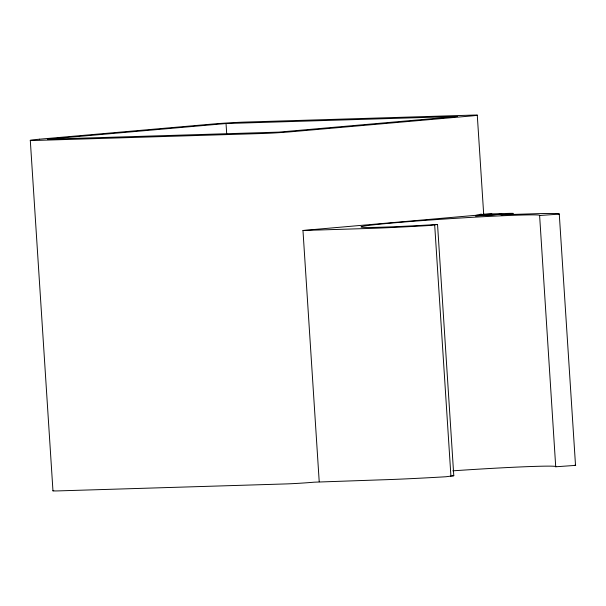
<?xml version="1.0" encoding="UTF-8"?>
<svg xmlns="http://www.w3.org/2000/svg" width="606" height="606" viewBox="0 0 606 606"><rect width="100%" height="100%" fill="white"/><g stroke="black" fill="none" stroke-linecap="round" stroke-linejoin="round"><path stroke-width="0.91" d="M574.859 465.044A109.375 3.053 -3.7 0 1 575.7 465.37L555.717 466.779L539.605 215.388A89.483 2.5 -3.7 0 0 467.188 217.607L461.651 217.94A89.483 2.5 -3.7 0 0 361.191 226.75L361.009 226.917A89.483 2.5 -3.7 0 0 433.426 224.705L437.54 224.455L453.788 475.725L445.925 476.755A109.375 3.053 -3.7 0 1 382.341 479.808L314.12 482.187A19.884 0.553 -3.7 0 1 286.183 483.921L58.956 490.875A26.512 0.742 -3.7 0 1 53.752 490.549M539.469 215.516L559.452 214.107A109.375 3.053 -3.7 0 0 534.522 213.766L500.859 214.797L505.965 214.35A19.884 0.553 -3.7 0 0 508.654 213.388L483.702 214.153M555.717 466.779L555.853 466.658A89.483 2.5 -3.7 0 0 483.437 468.87L477.899 469.203A89.483 2.5 -3.7 0 0 452.735 470.839M319.218 481.74L302.97 230.477L366.092 228.545A109.375 3.053 -3.7 0 0 429.677 225.493L437.54 224.455M226.038 123.533L47.397 139.206L278.828 132.123L457.469 116.45L226.038 123.533L226.705 133.926M302.97 230.477L491.822 213.903M452.144 475.824L453.788 475.725M480.096 214.266L481.899 214.213M559.285 214.259L575.533 465.529M477.278 115.14L483.694 214.319M434.699 225.19L450.947 476.46M30.3 140.38L52.964 490.837M483.255 214.266A19.884 0.553 -3.7 0 1 476.505 215.251M475.483 215.85L488.663 215.395L501.912 214.168L475.483 215.85M39.443 139.198L34.39 139.675A26.512 0.742 -3.7 0 0 36.292 140.425L263.519 133.471A19.884 0.553 -3.7 0 0 291.456 131.737L470.089 116.064A19.884 0.553 -3.7 0 0 472.778 115.11L245.559 122.064A26.512 0.742 -3.7 0 0 215.441 123.791L39.443 139.198"/></g></svg>
